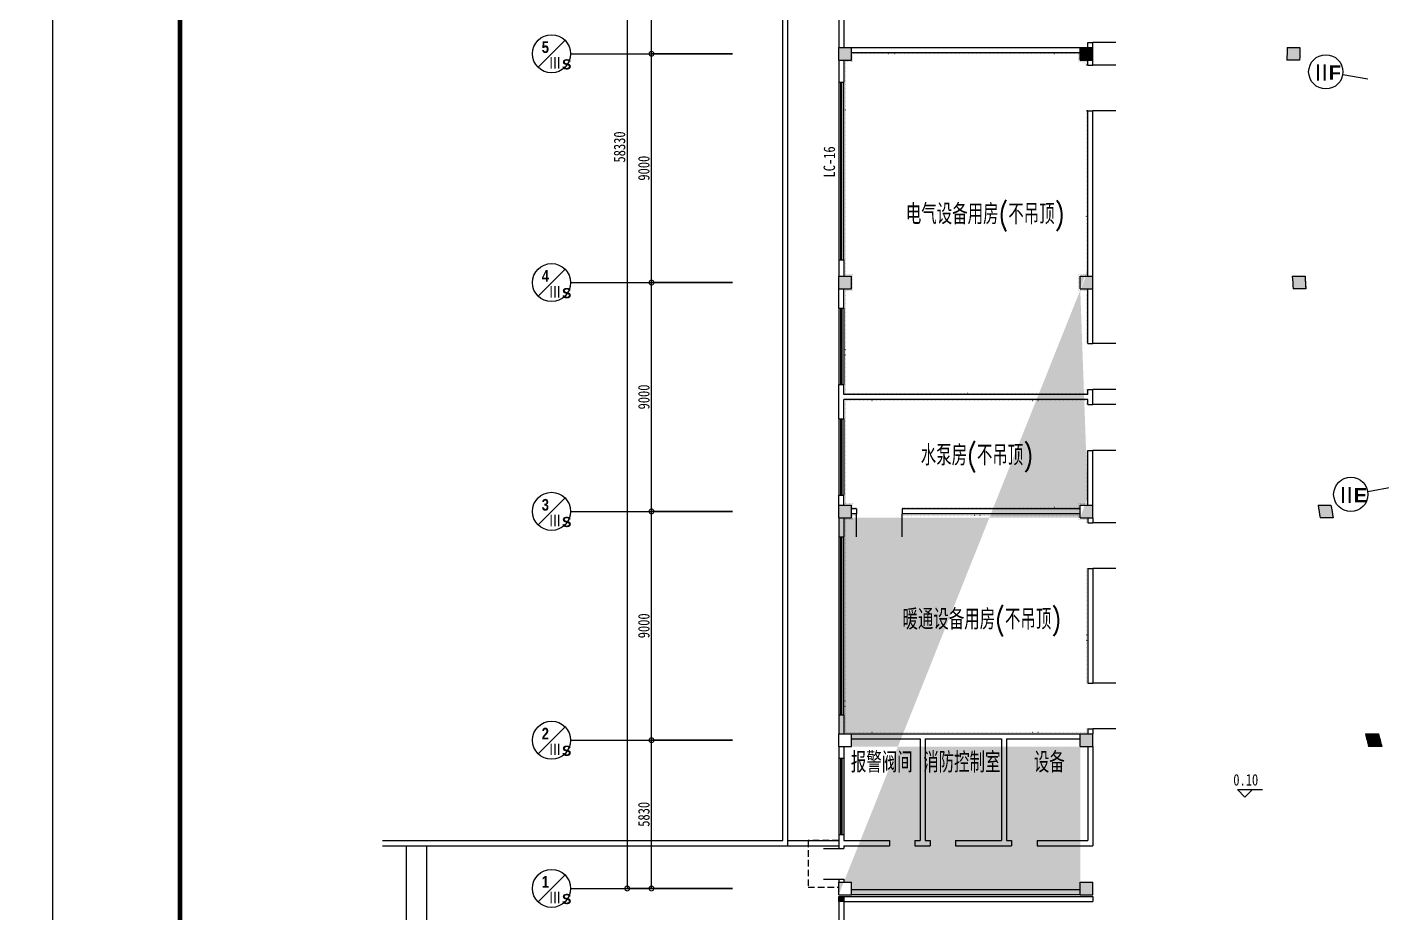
# Model space of a CAD drawing. Extents: x 23317406 to 24383751, y 42324270 to 43451021.
# Drawn here: x 23898647 to 23951936, y 43302585 to 43337428 of the extents above; entities that cross this region are included whole.
import ezdxf

# ---------------------------------------------------------------- set-up
doc = ezdxf.new("R2010")
doc.units = 0
doc.header["$MEASUREMENT"] = 0
doc.linetypes.add('HIDDEN', pattern=[9.525, 6.35, -3.175])
doc.linetypes.add('T-BW-SF$0$DOT2', pattern=[3.175, 0, -3.175])
doc.layers.get('0').update_dxf_attribs({"linetype": 'CONTINUOUS'})
doc.layers.get('DEFPOINTS').update_dxf_attribs({"linetype": 'CONTINUOUS'})
for name, color, linetype in [('FRAME', 7, 'CONTINUOUS'), ('墙', 7, 'CONTINUOUS'), ('散水', 9, 'CONTINUOUS'), ('柱填充', 8, 'CONTINUOUS'), ('柱形', 7, 'CONTINUOUS'), ('标注', 7, 'CONTINUOUS'), ('汉字', 7, 'CONTINUOUS'), ('辅助件', 9, 'CONTINUOUS'), ('边界', 9, 'CONTINUOUS'), ('门窗', 7, 'CONTINUOUS')]:
    doc.layers.add(name, color=color, linetype=linetype)
doc.styles.add('KSHZ', font='ROMANS.shx', dxfattribs={"height": 800, "bigfont": 'dfhz.shx'})
doc.styles.add('Q1', font='SimSun.ttf', dxfattribs={"width": 0.8, "height": 450})
doc.styles.add('Q200', font='SimSun.ttf', dxfattribs={"width": 0.8, "height": 450})
doc.styles.add('T-SG-01$0$Arial', font='ARIALBD.TTF')
doc.dimstyles.new('Q2', dxfattribs={"dimscale": 150, "dimtxt": 2.5, "dimasz": 2.5, "dimexe": 0, "dimexo": 0, "dimgap": 0.5, "dimtad": 1, "dimdec": 4, "dimdsep": 46, "dimtxsty": 'Q200', "dimblk1": 'DOTSMALL', "dimblk2": 'DOTSMALL', "dimsah": 1, "dimcen": 2.5, "dimadec": 0, "dimazin": 0, "dimtfac": 1, "dimtdec": 3, "dimtmove": 2, "dimatfit": 3, "dimldrblk": 'DOTSMALL', "dimfxl": 1, "dimtolj": 1, "dimtzin": 10, "dimarcsym": 0})

# ---------------------------------------------------------------- blocks, each defined once
blk = doc.blocks.new('M100')
at = {"layer": '门窗'}
blk.add_line((0, 1000), (0, 0), dxfattribs=at)
blk = doc.blocks.new('_DOTSMALL')
at = {"color": 0, "linetype": 'ByBlock', "const_width": 0.5}
blk.add_lwpolyline([(-0.0625, 0, 1), (0.0625, 0, 1)], format="xyb", close=True, dxfattribs=at)
blk = doc.blocks.new('*D51')
at = {"color": 0, "linetype": 'ByBlock'}
for p, q in [((23926388, 43309378), (23923207, 43309378)), ((23923207, 43303548), (23923207, 43309378)), ((23926388, 43303548), (23923207, 43303548))]:
    blk.add_line(p, q, dxfattribs=at)
at = {"layer": 'DEFPOINTS', "color": 0, "linetype": 'ByBlock'}
for p in [(23923207, 43309378), (23926388, 43309378), (23926388, 43303548)]:
    blk.add_point(p, dxfattribs=at)
at = {"color": 0, "linetype": 'ByBlock', "xscale": 375, "yscale": 375, "zscale": 375}
for p, rotation in [((23923207, 43309378), 90), ((23923207, 43303548), 270)]:
    blk.add_blockref('_DOTSMALL', p, dxfattribs=dict(at, rotation=rotation))
at = {"color": 0, "linetype": 'ByBlock', "insert": (23922907, 43306463), "char_height": 450, "attachment_point": 5, "rotation": 90, "style": 'Q200'}
blk.add_mtext('\\A1;5830', dxfattribs=at)
blk = doc.blocks.new('*D50')
at = {"color": 0, "linetype": 'ByBlock'}
for p, q in [((23926388, 43318378), (23923207, 43318378)), ((23923207, 43309378), (23923207, 43318378)), ((23926388, 43309378), (23923207, 43309378))]:
    blk.add_line(p, q, dxfattribs=at)
at = {"layer": 'DEFPOINTS', "color": 0, "linetype": 'ByBlock'}
for p in [(23923207, 43318378), (23926388, 43318378), (23926388, 43309378)]:
    blk.add_point(p, dxfattribs=at)
at = {"color": 0, "linetype": 'ByBlock', "xscale": 375, "yscale": 375, "zscale": 375}
for p, rotation in [((23923207, 43318378), 90), ((23923207, 43309378), 270)]:
    blk.add_blockref('_DOTSMALL', p, dxfattribs=dict(at, rotation=rotation))
at = {"color": 0, "linetype": 'ByBlock', "insert": (23922907, 43313878), "char_height": 450, "attachment_point": 5, "rotation": 90, "style": 'Q200'}
blk.add_mtext('\\A1;9000', dxfattribs=at)
blk = doc.blocks.new('*D49')
at = {"color": 0, "linetype": 'ByBlock'}
for p, q in [((23926388, 43327378), (23923207, 43327378)), ((23923207, 43318378), (23923207, 43327378)), ((23926388, 43318378), (23923207, 43318378))]:
    blk.add_line(p, q, dxfattribs=at)
at = {"layer": 'DEFPOINTS', "color": 0, "linetype": 'ByBlock'}
for p in [(23923207, 43327378), (23926388, 43327378), (23926388, 43318378)]:
    blk.add_point(p, dxfattribs=at)
at = {"color": 0, "linetype": 'ByBlock', "xscale": 375, "yscale": 375, "zscale": 375}
for p, rotation in [((23923207, 43327378), 90), ((23923207, 43318378), 270)]:
    blk.add_blockref('_DOTSMALL', p, dxfattribs=dict(at, rotation=rotation))
at = {"color": 0, "linetype": 'ByBlock', "insert": (23922907, 43322878), "char_height": 450, "attachment_point": 5, "rotation": 90, "style": 'Q200'}
blk.add_mtext('\\A1;9000', dxfattribs=at)
blk = doc.blocks.new('*D48')
at = {"color": 0, "linetype": 'ByBlock'}
for p, q in [((23926388, 43336378), (23923207, 43336378)), ((23923207, 43327378), (23923207, 43336378)), ((23926388, 43327378), (23923207, 43327378))]:
    blk.add_line(p, q, dxfattribs=at)
at = {"layer": 'DEFPOINTS', "color": 0, "linetype": 'ByBlock'}
for p in [(23923207, 43336378), (23926388, 43336378), (23926388, 43327378)]:
    blk.add_point(p, dxfattribs=at)
at = {"color": 0, "linetype": 'ByBlock', "xscale": 375, "yscale": 375, "zscale": 375}
for p, rotation in [((23923207, 43336378), 90), ((23923207, 43327378), 270)]:
    blk.add_blockref('_DOTSMALL', p, dxfattribs=dict(at, rotation=rotation))
at = {"color": 0, "linetype": 'ByBlock', "insert": (23922907, 43331878), "char_height": 450, "attachment_point": 5, "rotation": 90, "style": 'Q200'}
blk.add_mtext('\\A1;9000', dxfattribs=at)
blk = doc.blocks.new('*D47')
at = {"color": 0, "linetype": 'ByBlock'}
for p, q in [((23926388, 43345378), (23923207, 43345378)), ((23923207, 43336378), (23923207, 43345378)), ((23926388, 43336378), (23923207, 43336378))]:
    blk.add_line(p, q, dxfattribs=at)
at = {"layer": 'DEFPOINTS', "color": 0, "linetype": 'ByBlock'}
for p in [(23923207, 43345378), (23926388, 43345378), (23926388, 43336378)]:
    blk.add_point(p, dxfattribs=at)
at = {"color": 0, "linetype": 'ByBlock', "xscale": 375, "yscale": 375, "zscale": 375}
for p, rotation in [((23923207, 43345378), 90), ((23923207, 43336378), 270)]:
    blk.add_blockref('_DOTSMALL', p, dxfattribs=dict(at, rotation=rotation))
at = {"color": 0, "linetype": 'ByBlock', "insert": (23922907, 43340878), "char_height": 450, "attachment_point": 5, "rotation": 90, "style": 'Q200'}
blk.add_mtext('\\A1;9000', dxfattribs=at)
blk = doc.blocks.new('*D44')
at = {"color": 0, "linetype": 'ByBlock'}
for p, q in [((23926388, 43361878), (23922252, 43361878)), ((23922252, 43361878), (23922252, 43303548)), ((23926388, 43303548), (23922252, 43303548))]:
    blk.add_line(p, q, dxfattribs=at)
at = {"layer": 'DEFPOINTS', "color": 0, "linetype": 'ByBlock'}
for p in [(23926388, 43361878), (23922252, 43303548), (23926388, 43303548)]:
    blk.add_point(p, dxfattribs=at)
at = {"color": 0, "linetype": 'ByBlock', "xscale": 375, "yscale": 375, "zscale": 375}
for p, rotation in [((23922252, 43361878), 90), ((23922252, 43303548), 270)]:
    blk.add_blockref('_DOTSMALL', p, dxfattribs=dict(at, rotation=rotation))
at = {"color": 0, "linetype": 'ByBlock', "insert": (23921952, 43332713), "char_height": 450, "attachment_point": 5, "rotation": 90, "style": 'Q200'}
blk.add_mtext('\\A1;58330', dxfattribs=at)

msp = doc.modelspace()

# ---------------------------------------------------------------- hatches: boundary and pattern name
at = {"layer": '柱填充'}
h = msp.add_hatch(color=256, dxfattribs=at)
edge = h.paths.add_edge_path()
edge.add_arc((24040517.58419, 43336674.77885), 92025.45983, 163.9432755902, 164.2669556188)
edge.add_line((23951939.81017, 43361627.99921), (23952459.42502, 43361627.99921))
edge.add_arc((24048184.17262, 43334479.83773), 99499.99987, 163.8668214463, 164.1663184066, ccw=False)
edge.add_line((23952602.64123, 43362127.99921), (23952082.19065, 43362127.99921))
edge = h.paths.add_edge_path()
edge.add_arc((24048184.13997, 43334479.93656), 99999.99993, 169.2525320596, 169.5439864628)
edge.add_line((23949844.68788, 43352627.99841), (23950353.22552, 43352627.99841))
edge.add_arc((24048184.17323, 43334479.83681), 99500.00049, 169.1978188357, 169.4907896053, ccw=False)
edge.add_line((23950447.30113, 43353127.99841), (23949938.27606, 43353127.99841))
edge = h.paths.add_edge_path()
edge.add_arc((24048184.1405, 43334479.9365), 100000.00046, 173.5993262189, 173.8875219579)
edge.add_line((23948752.66223, 43345127.99841), (23949255.57902, 43345127.99841))
edge.add_arc((24048184.17304, 43334479.83687), 99500.0003, 173.5669687883, 173.8566303231, ccw=False)
edge.add_line((23949310.67531, 43345627.99841), (23948807.47921, 43345627.99841))
edge = h.paths.add_edge_path()
edge.add_arc((24048184.13971, 43334339.93736), 99999.99967, 178.688922707, 178.9754614203)
edge.add_line((23948200.12714, 43336127.99921), (23948700.20749, 43336127.99921))
edge.add_arc((24048184.13975, 43334339.93736), 99499.99971, 178.6823332201, 178.9703124323, ccw=False)
edge.add_line((23948710.45119, 43336627.99921), (23948210.3196, 43336627.99921))
h = msp.add_hatch(color=256, dxfattribs=at)
h.paths.add_polyline_path([(23930570, 43336127.99921), (23930570, 43336627.99921), (23931070, 43336627.99921), (23931070, 43336127.99921)])
h.paths.add_polyline_path([(23940070, 43336127.99921), (23940070, 43336627.99921), (23940570, 43336627.99921), (23940570, 43336127.99921)])
h.paths.add_polyline_path([(23940070, 43336127.99921), (23940070, 43336627.99921), (23940570, 43336627.99921), (23940570, 43336127.99921)], flags=16)
h.paths.add_polyline_path([(23940070, 43336127.99921), (23940070, 43336627.99921), (23940570, 43336627.99921), (23940570, 43336127.99921)], flags=0)
h.paths.add_polyline_path([(23940070, 43336127.99921), (23940070, 43336627.99921), (23940570, 43336627.99921), (23940570, 43336127.99921)], flags=0)
h.paths.add_polyline_path([(23940070, 43336127.99921), (23940070, 43336627.99921), (23940570, 43336627.99921), (23940570, 43336127.99921)], flags=0)
edge = h.paths.add_edge_path()
edge.add_line((23930570.00028, 43336127.99921), (23930570.00028, 43336127.99844))
edge.add_line((23940370, 43335927.99921), (23940320, 43335927.99921))
edge.add_line((23940070.00028, 43336127.99921), (23940070.00028, 43336127.99844))
for points in [[(23940570, 43336127.99921), (23940570, 43336627.99921), (23940070, 43336627.99921), (23940070, 43336127.99921)], [(23930770, 43303227.99998), (23930570, 43303227.99998), (23930570, 43303027.99998), (23930770, 43303027.99998)]]:
    msp.add_hatch(color=256, dxfattribs=at).paths.add_polyline_path(points)
h = msp.add_hatch(color=256, dxfattribs=at)
h.paths.add_polyline_path([(23930570, 43327127.99921), (23930570, 43327627.99921), (23931070, 43327627.99921), (23931070, 43327127.99921)])
h.paths.add_polyline_path([(23940070, 43327127.99921), (23940070, 43327627.99921), (23940570, 43327627.99921), (23940570, 43327127.99921)])
h.paths.add_polyline_path([(23940070, 43318127.99921), (23940070, 43318627.99921), (23940570, 43318627.99921), (23940570, 43318127.99921)])
h.paths.add_polyline_path([(23930570, 43318127.99921), (23930570, 43318627.99921), (23931070, 43318627.99921), (23931070, 43318127.99921)])
h.paths.add_polyline_path([(23930570, 43309127.99921), (23930570, 43309627.99921), (23931070, 43309627.99921), (23931070, 43309127.99921)])
h.paths.add_polyline_path([(23940070, 43309127.99921), (23940070, 43309627.99921), (23940570, 43309627.99921), (23940570, 43309127.99921)])
h.paths.add_polyline_path([(23940070, 43303297.9992), (23940070, 43303797.9992), (23940570, 43303797.9992), (23940570, 43303297.9992)])
h.paths.add_polyline_path([(23930570, 43303297.9992), (23930570, 43303797.9992), (23931070, 43303797.9992), (23931070, 43303297.9992)])
edge = h.paths.add_edge_path()
edge.add_line((23930570.00028, 43327127.99921), (23930570.00028, 43327127.99844))
edge.add_line((23940370, 43327827.99921), (23940320, 43327827.99921))
edge.add_line((23940070.00028, 43327127.99921), (23940070.00028, 43327127.99844))
edge.add_line((23940370, 43318827.99921), (23940320, 43318827.99921))
edge.add_line((23940070.00028, 43318127.99921), (23940070.00028, 43318127.99844))
edge.add_line((23930570.00028, 43318127.99921), (23930570.00028, 43318127.99844))
edge.add_line((23930570.00028, 43309127.99921), (23930570.00028, 43309127.99844))
edge.add_line((23940070.00028, 43309127.99921), (23940070.00028, 43309127.99844))
edge.add_line((23940070.00028, 43303297.9992), (23940070.00028, 43303297.99843))
edge.add_line((23930570.00028, 43303297.9992), (23930570.00028, 43303297.99843))
h = msp.add_hatch(color=256, dxfattribs=at)
edge = h.paths.add_edge_path()
edge.add_arc((24048184.14039, 43334339.93737), 100000.00036, 183.8485506017, 184.1357265985)
edge.add_line((23948444.53934, 43327127.99921), (23948945.87678, 43327127.99921))
edge.add_arc((24048184.1732, 43334339.83773), 99500.00046, 183.8678618972, 184.1564880538, ccw=False)
edge.add_line((23948910.8066, 43327627.99921), (23948409.64487, 43327627.99921))
edge = h.paths.add_edge_path()
edge.add_arc((24043387.23982, 43333564.21204), 95140.78181, 189.0322655046, 189.3372871452)
edge.add_line((23949507.04118, 43318127.99921), (23950013.77856, 43318127.99921))
edge.add_arc((24048184.17199, 43334339.83758), 99499.99924, 189.0854854832, 189.3771821425, ccw=False)
edge.add_line((23949932.5156, 43318627.99921), (23949426.19518, 43318627.99921))
h = msp.add_hatch(color=256, dxfattribs=at)
edge = h.paths.add_edge_path()
edge.add_line((23951285.63585, 43309627.99921), (23951801.73119, 43309627.99921))
edge.add_arc((24048184.17354, 43334339.83791), 99500.00083, 194.3804976275, 194.6779283149)
edge.add_line((23951931.312, 43309127.99921), (23951414.52613, 43309127.99921))
edge.add_arc((24050199.14978, 43334859.36769), 102080.87574, 194.3101325877, 194.5999464325, ccw=False)

# ---------------------------------------------------------------- linework, layer by layer
at = {"color": 2}
for p, q in [((23919804.60072, 43336908.3293), (23918743.94054, 43335847.66913)), ((23919804.60072, 43327908.3293), (23918743.94054, 43326847.66913)), ((23919804.60072, 43318908.3293), (23918743.94054, 43317847.66913)), ((23919804.60072, 43309908.3293), (23918743.94054, 43308847.66913)), ((23919804.60072, 43304078.32851), (23918743.94054, 43303017.66834))]:
    msp.add_line(p, q, dxfattribs=at)
for p, q in [((23920024.27063, 43336377.99921), (23926387.50773, 43336377.99921)), ((23951379.47793, 43335377.3699), (23950394.67018, 43335551.01807)), ((23920024.27063, 43327377.99921), (23926387.50773, 43327377.99921)), ((23952360.96229, 43319331.69228), (23951377.81613, 43319148.62612)), ((23920024.27063, 43318377.99921), (23926387.50773, 43318377.99921)), ((23920024.27063, 43309377.99921), (23926387.50773, 43309377.99921)), ((23920024.27063, 43303547.99843), (23926387.50773, 43303547.99843))]:
    msp.add_line(p, q)
for centre, radius in [((23919274.27063, 43336377.99921), 750), ((23949729.92495, 43335668.23059), 675), ((23919274.27063, 43327377.99921), 750), ((23950712.8281, 43319045.95946), 675), ((23919274.27063, 43318377.99921), 750), ((23919274.27063, 43309377.99921), 750), ((23919274.27063, 43303547.99843), 750)]:
    msp.add_circle(centre, radius, dxfattribs=at)
at = {"layer": 'FRAME'}
msp.add_lwpolyline([(23899660.94955, 43282820.72709), (23899660.94955, 43451020.72709), (24137460.94955, 43451020.72709), (24137460.94955, 43282820.72709)], close=True, dxfattribs=at)
at = {"layer": 'FRAME', "const_width": 180}
msp.add_lwpolyline([(23904660.94955, 43284820.72709), (23904660.94955, 43449020.72709), (24135460.94955, 43449020.72709), (24135460.94955, 43284820.72709)], close=True, dxfattribs=at)
at = {"layer": '墙'}
for p, q in [((23930570, 43338028), (23930570, 43336627.99921)), ((23930770, 43338028), (23930770, 43336627.99921)), ((23931070, 43336627.99921), (23940070, 43336627.99921)), ((23940370, 43336627.99921), (23940370, 43336827.99921)), ((23940370, 43336827.99921), (23940570, 43336827.99921)), ((23940570, 43336627.99921), (23940570, 43336827.99921)), ((23930570, 43336127.99921), (23930570, 43335267.33861)), ((23930770, 43336127.99921), (23930770, 43335267.33861)), ((23931070, 43336427.99921), (23940070, 43336427.99921)), ((23940370, 43335927.99921), (23940370, 43336127.99921)), ((23940570, 43335927.99921), (23940570, 43336127.99921)), ((23940370, 43335927.99921), (23940570, 43335927.99921)), ((23930570, 43335267.33861), (23930770, 43335267.33861)), ((23940370, 43334127.99921), (23940570, 43334127.99921)), ((23940370, 43327627.99921), (23940370, 43334127.99921)), ((23940570, 43327627.99921), (23940570, 43334127.99921)), ((23930570, 43328267.33894), (23930770, 43328267.33894)), ((23930570, 43328267.33894), (23930570, 43327627.99921)), ((23930770, 43328267.33894), (23930770, 43327627.99921)), ((23930570, 43326368.02086), (23930570, 43327127.99921)), ((23930770, 43326368.02086), (23930770, 43327127.99921)), ((23940370, 43324977.99921), (23940370, 43327127.99921)), ((23940570, 43324977.99921), (23940570, 43327127.99921)), ((23930570, 43326368.02086), (23930770, 43326368.02086)), ((23940370, 43324977.99921), (23940570, 43324977.99921)), ((23930570, 43323368.02165), (23930770, 43323368.02165)), ((23930570, 43322018.02086), (23930570, 43323368.02165)), ((23930770, 43322977.99921), (23930770, 43323368.02165)), ((23940370, 43322977.99921), (23930770, 43322977.99921)), ((23940370, 43322777.99921), (23930770, 43322777.99921)), ((23930770, 43322018.02086), (23930770, 43322777.99921)), ((23940370, 43323177.99921), (23940570, 43323177.99921)), ((23940370, 43322977.99921), (23940370, 43323177.99921)), ((23940370, 43322577.99921), (23940370, 43322777.99921)), ((23940570, 43322577.99921), (23940570, 43323177.99921)), ((23940370, 43322577.99921), (23940570, 43322577.99921)), ((23930570, 43322018.02086), (23930770, 43322018.02086)), ((23940370, 43318627.99921), (23940370, 43320777.99921)), ((23940370, 43320777.99921), (23940570, 43320777.99921)), ((23940570, 43318627.99921), (23940570, 43320777.99921)), ((23930570, 43318627.99921), (23930570, 43319018.02165)), ((23930570, 43319018.02165), (23930770, 43319018.02165)), ((23930770, 43318627.99921), (23930770, 43319018.02165)), ((23930570, 43318127.99921), (23930570, 43317378.02165)), ((23930770, 43318127.99921), (23930770, 43317378.02165)), ((23931270, 43318477.99921), (23931070, 43318477.99921)), ((23931270, 43318277.99921), (23931070, 43318277.99921)), ((23931270, 43318477.99921), (23931270, 43318277.99921)), ((23940070, 43318477.99921), (23933070, 43318477.99921)), ((23933070, 43318477.99921), (23933070, 43318277.99921)), ((23940070, 43318277.99921), (23933070, 43318277.99921)), ((23940370, 43318127.99921), (23940370, 43317927.99921)), ((23940570, 43318127.99921), (23940570, 43317927.99921)), ((23940370, 43317927.99921), (23940570, 43317927.99921)), ((23930570, 43317378.02165), (23930770, 43317378.02165)), ((23940370, 43316127.99921), (23940570, 43316127.99921)), ((23940370, 43316127.99921), (23940370, 43311627.99921)), ((23940570, 43316127.99921), (23940570, 43311627.99921)), ((23940370, 43311627.99921), (23940570, 43311627.99921)), ((23930570, 43310378.02198), (23930770, 43310378.02198)), ((23930570, 43310378.02198), (23930570, 43309627.99921)), ((23930770, 43310378.02198), (23930770, 43309627.99921)), ((23931070, 43309627.99921), (23940070, 43309627.99921)), ((23940370, 43309827.99921), (23940570, 43309827.99921)), ((23940370, 43309827.99921), (23940370, 43309627.99921)), ((23940570, 43309827.99921), (23940570, 43309627.99921)), ((23930570, 43309127.99921), (23930570, 43308668.02165)), ((23930770, 43309127.99921), (23930770, 43308668.02165)), ((23931070, 43309427.99921), (23933770, 43309427.99921)), ((23933770, 43309427.99921), (23933770, 43305428)), ((23933970, 43309427.99921), (23933970, 43305428)), ((23933970, 43309427.99921), (23936970, 43309427.99921)), ((23936970, 43309427.99921), (23936970, 43305428)), ((23937170, 43309427.99921), (23937170, 43305428)), ((23937170, 43309427.99921), (23940070, 43309427.99921)), ((23940370, 43309127.99921), (23940370, 43305428)), ((23940570, 43309127.99921), (23940570, 43305228)), ((23930570, 43308668.02165), (23930770, 43308668.02165)), ((23930570, 43305668.02244), (23930770, 43305668.02244)), ((23930570, 43305668.02244), (23930570, 43305112.9996)), ((23930770, 43305668.02244), (23930770, 43305428)), ((23930770, 43305428), (23932570, 43305428)), ((23930770, 43305228), (23932570, 43305228)), ((23930770, 43305228), (23930770, 43305112.9996)), ((23932570, 43305428), (23932570, 43305228)), ((23933570, 43305428), (23933570, 43305228)), ((23933570, 43305428), (23933770, 43305428)), ((23933570, 43305228), (23934170, 43305228)), ((23933970, 43305428), (23934170, 43305428)), ((23934170, 43305428), (23934170, 43305228)), ((23935170, 43305428), (23935170, 43305228)), ((23935170, 43305428), (23936970, 43305428)), ((23935170, 43305228), (23937370, 43305228)), ((23937170, 43305428), (23937370, 43305428)), ((23937370, 43305428), (23937370, 43305228)), ((23938370, 43305428), (23938370, 43305228)), ((23938370, 43305428), (23940370, 43305428)), ((23938370, 43305228), (23940570, 43305228)), ((23930570, 43305112.9996), (23930770, 43305112.9996)), ((23930570, 43305112.9996), (23930770, 43305112.9996)), ((23930570, 43303912.9996), (23930770, 43303912.9996)), ((23930570, 43303912.9996), (23930570, 43303797.9992)), ((23930570, 43303912.9996), (23930770, 43303912.9996)), ((23930770, 43303912.9996), (23930770, 43303797.9992)), ((23930570, 43303228), (23930570, 43303028)), ((23930570, 43303228), (23930570, 43303028)), ((23930770, 43303227.99998), (23940570, 43303227.99998)), ((23940070, 43303497.99935), (23931070, 43303497.9992)), ((23940070, 43303297.99935), (23931070, 43303297.9992)), ((23940570, 43303227.99998), (23940570, 43303027.99998)), ((23930570, 43303028), (23930570, 43300948)), ((23930770, 43303027.99998), (23940570, 43303027.99998)), ((23930770, 43303027.99998), (23930770, 43300948))]:
    msp.add_line(p, q, dxfattribs=at)
at = {"layer": '墙', "linetype": 'HIDDEN', "ltscale": 40}
msp.add_lwpolyline([(23930570, 43305428), (23929370, 43305428), (23929370, 43303597.9992), (23930570, 43303597.9992)], dxfattribs=at)
at = {"layer": '墙', "ltscale": 5000}
for start, end in [(67.1172342395, 67.1172342395), (66.2587266313, 66.2587266313), (64.4772342395, 64.4772342395), (64.9387266313, 64.9387266313)]:
    msp.add_arc((23850578.58196, 42857442.58139), 533172.67138, start, end, dxfattribs=at)
at = {"layer": '墙'}
for centre, start, end in [((23850634.74669, 42857737.27781), 79.4743453394, 79.4743453394), ((23850639.30178, 42857736.37231), 78.1227654233, 78.1227654233), ((23850644.55659, 42857735.23786), 77.5606287088, 77.5606287088), ((23850649.0789, 42857734.18074), 76.2090487927, 76.2090487927)]:
    msp.add_arc(centre, 530172.67138, start, end, dxfattribs=at)
at = {"layer": '散水'}
msp.add_line((23913570, 43288598), (23913570, 43305228), dxfattribs=at)
at = {"layer": '柱填充', "linetype": 'T-BW-SF$0$DOT2', "ltscale": 10}
for points in [[(23940320, 43335927.99921), (23940320, 43336077.99921), (23940020, 43336077.99921), (23940020, 43336377.99921), (23931120, 43336377.99921), (23931120, 43336077.99921), (23930820, 43336077.99921), (23930820, 43327677.99921), (23931120, 43327677.99921), (23931120, 43327127.99921), (23931120, 43327077.99921), (23930820, 43327077.99921), (23930820, 43323027.99921), (23940320, 43323027.99921), (23940320, 43323177.99921), (23940370, 43323177.99921)], [(23940370, 43324977.99921), (23940320, 43324977.99921), (23940320, 43327077.99921), (23940020.00031, 43327077.99921), (23940019.99997, 43327677.99921), (23940320, 43327677.99921), (23940320, 43334127.99921)], [(23940370, 43322577.99921), (23940320, 43322577.99921), (23940320, 43322727.99921), (23930820, 43322727.99921), (23930820, 43318677.99921), (23931120, 43318677.99921), (23931120, 43318527.99921), (23931270, 43318527.99921), (23931270, 43318477.99921)], [(23940370, 43320777.99921), (23940320, 43320777.99921), (23940320, 43318677.99921), (23940020, 43318677.99921), (23940020, 43318527.99921), (23933070, 43318527.99921), (23933070, 43318477.99921)], [(23940370, 43309827.99921), (23940320, 43309827.99921), (23940320, 43309677.99921), (23930820, 43309677.99921), (23930820, 43318077.99921), (23931120, 43318077.99921), (23931120, 43318227.99921), (23931270, 43318227.99921), (23931270, 43318277.99921)], [(23933070, 43318277.99921), (23933070, 43318227.99921), (23940020.00009, 43318227.99921), (23940020.00037, 43318077.99921), (23940320, 43318077.99921), (23940320, 43317927.99921), (23940370, 43317927.99921)], [(23940370, 43316127.99921), (23940320, 43316127.99921), (23940320, 43311627.99921), (23940370, 43311627.99921)]]:
    msp.add_lwpolyline(points, dxfattribs=at)
at = {"layer": '柱填充'}
for points in [[(23940370, 43335927.99921), (23940320, 43335927.99921)], [(23940370, 43334127.99921), (23940320, 43334127.99921)]]:
    msp.add_lwpolyline(points, dxfattribs=at)
at = {"layer": '柱形', "linetype": 'HIDDEN', "ltscale": 300}
for p, q in [((23930570, 43336627.99921), (23931070, 43336627.99921)), ((23940070, 43336627.99921), (23940570, 43336627.99921)), ((23930570, 43327627.99921), (23931070, 43327627.99921)), ((23940070, 43327627.99921), (23940570, 43327627.99921)), ((23930570, 43318627.99921), (23931070, 43318627.99921)), ((23940070, 43318627.99921), (23940570, 43318627.99921)), ((23930570, 43309627.99921), (23931070, 43309627.99921)), ((23940070, 43309627.99921), (23940570, 43309627.99921)), ((23930570, 43303797.9992), (23931070, 43303797.9992)), ((23940070, 43303797.9992), (23940570, 43303797.9992))]:
    msp.add_line(p, q, dxfattribs=at)
at = {"layer": '柱形'}
for p, q in [((23930570, 43336127.99921), (23930570, 43336627.99921)), ((23931070, 43336127.99921), (23931070, 43336627.99921)), ((23940070, 43336127.99921), (23940070, 43336627.99921)), ((23940570, 43336127.99921), (23940570, 43336627.99921)), ((23948210.3196, 43336627.99921), (23948710.45119, 43336627.99921)), ((23948210.3196, 43336627.99921), (23948210.3196, 43336627.99921)), ((23930570, 43336127.99921), (23931070, 43336127.99921)), ((23930570.00028, 43336127.99921), (23930570.00028, 43336127.99844)), ((23940070, 43336127.99921), (23940570, 43336127.99921)), ((23940070.00028, 43336127.99921), (23940070.00028, 43336127.99844)), ((23948700.20749, 43336127.99921), (23948200.12714, 43336127.99921)), ((23930570, 43327127.99921), (23930570, 43327627.99921)), ((23931070, 43327127.99921), (23931070, 43327627.99921)), ((23940070, 43327127.99921), (23940070, 43327627.99921)), ((23940570, 43327127.99921), (23940570, 43327627.99921)), ((23948409.64487, 43327627.99921), (23948910.8066, 43327627.99921)), ((23948409.64487, 43327627.99921), (23948409.64487, 43327627.99921)), ((23930570, 43327127.99921), (23931070, 43327127.99921)), ((23930570.00028, 43327127.99921), (23930570.00028, 43327127.99844)), ((23940070, 43327127.99921), (23940570, 43327127.99921)), ((23940070.00028, 43327127.99921), (23940070.00028, 43327127.99844)), ((23948945.87678, 43327127.99921), (23948444.53934, 43327127.99921)), ((23930570, 43318127.99921), (23930570, 43318627.99921)), ((23931070, 43318127.99921), (23931070, 43318627.99921)), ((23940070, 43318127.99921), (23940070, 43318627.99921)), ((23940570, 43318127.99921), (23940570, 43318627.99921)), ((23949426.19518, 43318627.99921), (23949932.5156, 43318627.99921)), ((23949426.19518, 43318627.99921), (23949426.19518, 43318627.99921)), ((23930570, 43318127.99921), (23931070, 43318127.99921)), ((23930570.00028, 43318127.99921), (23930570.00028, 43318127.99844)), ((23940070, 43318127.99921), (23940570, 43318127.99921)), ((23940070.00028, 43318127.99921), (23940070.00028, 43318127.99844)), ((23950013.77856, 43318127.99921), (23949507.04118, 43318127.99921)), ((23930570, 43309127.99921), (23930570, 43309627.99921)), ((23931070, 43309127.99921), (23931070, 43309627.99921)), ((23940070, 43309127.99921), (23940070, 43309627.99921)), ((23940570, 43309127.99921), (23940570, 43309627.99921)), ((23951285.63585, 43309627.99921), (23951801.73119, 43309627.99921)), ((23930570, 43309127.99921), (23931070, 43309127.99921)), ((23930570.00028, 43309127.99921), (23930570.00028, 43309127.99844)), ((23940070, 43309127.99921), (23940570, 43309127.99921)), ((23940070.00028, 43309127.99921), (23940070.00028, 43309127.99844)), ((23951931.312, 43309127.99921), (23951414.52613, 43309127.99921)), ((23930570, 43303297.9992), (23930570, 43303797.9992)), ((23931070, 43303297.9992), (23931070, 43303797.9992)), ((23940070, 43303297.9992), (23940070, 43303797.9992)), ((23940570, 43303297.9992), (23940570, 43303797.9992)), ((23930570, 43303297.9992), (23931070, 43303297.9992)), ((23930570.00028, 43303297.9992), (23930570.00028, 43303297.99843)), ((23940070, 43303297.9992), (23940570, 43303297.9992)), ((23940070.00028, 43303297.9992), (23940070.00028, 43303297.99843))]:
    msp.add_line(p, q, dxfattribs=at)
msp.add_lwpolyline([(23930770, 43303027.99998), (23930570, 43303027.99998), (23930570, 43303227.99998), (23930770, 43303227.99998)], close=True, dxfattribs=at)
for centre, radius, start, end in [((24048184.13971, 43334339.93736), 99999.99967, 178.688922707, 178.9754614203), ((24048184.13975, 43334339.93736), 99499.99971, 178.6823332201, 178.9703124323), ((24048184.14039, 43334339.93737), 100000.00036, 183.8485506017, 184.1357265985), ((24048184.1732, 43334339.83773), 99500.00046, 183.8678618972, 184.1564880538), ((24043387.23982, 43333564.21204), 95140.78181, 189.0322655046, 189.3372871452), ((24048184.17199, 43334339.83758), 99499.99924, 189.0854854832, 189.3771821425), ((24050199.14978, 43334859.36769), 102080.87574, 194.3101325877, 194.5999464325), ((24048184.17354, 43334339.83791), 99500.00083, 194.3804976275, 194.6779283149)]:
    msp.add_arc(centre, radius, start, end, dxfattribs=at)
at = {"layer": '汉字', "color": 0}
for p, q in [((23946249.84551, 43307440.39148), (23947238.60536, 43307440.39148)), ((23946249.84551, 43307440.39148), (23946549.84551, 43307140.39148)), ((23946849.84551, 43307440.39148), (23946549.84551, 43307140.39148))]:
    msp.add_line(p, q, dxfattribs=at)
at = {"layer": '辅助件'}
for p, q in [((23914370, 43301448), (23914370, 43305228)), ((23928570, 43305428), (23930570, 43305428)), ((23928570, 43305228), (23930570, 43305228))]:
    msp.add_line(p, q, dxfattribs=at)
for points in [[(23912623.97972, 43305228), (23928570, 43305228), (23928570, 43345627.9992), (23923035.64324, 43345627.9992)], [(23912623.97972, 43305428), (23928370, 43305428), (23928370, 43345427.9992), (23923035.64324, 43345427.9992)]]:
    msp.add_lwpolyline(points, dxfattribs=at)
at = {"layer": '边界', "linetype": 'HIDDEN', "ltscale": 300}
msp.add_arc((24048184.17274, 43334339.8377), 99500, 183.8678618965, 184.1564880545, dxfattribs=at)
at = {"layer": '门窗'}
for p, q in [((23930570, 43335267.33861), (23930570, 43328267.33894)), ((23930645, 43335267.33861), (23930645, 43328267.33894)), ((23930695, 43328267.33894), (23930695, 43335267.33861)), ((23930770, 43328267.33894), (23930770, 43335267.33861)), ((23930570, 43326368.02086), (23930570, 43323368.02165)), ((23930645, 43326368.02086), (23930645, 43323368.02165)), ((23930695, 43326368.02086), (23930695, 43323368.02165)), ((23930770, 43326368.02086), (23930770, 43323368.02165)), ((23930570, 43322018.02086), (23930570, 43319018.02165)), ((23930645, 43322018.02086), (23930645, 43319018.02165)), ((23930695, 43322018.02086), (23930695, 43319018.02165)), ((23930770, 43322018.02086), (23930770, 43319018.02165)), ((23930570, 43317378.02165), (23930570, 43310378.02198)), ((23930645, 43317378.02165), (23930645, 43310378.02198)), ((23930695, 43310378.02198), (23930695, 43317378.02165)), ((23930770, 43310378.02198), (23930770, 43317378.02165)), ((23930570, 43308668.02165), (23930570, 43305668.02244)), ((23930645, 43308668.02165), (23930645, 43305668.02244)), ((23930695, 43308668.02165), (23930695, 43305668.02244)), ((23930770, 43308668.02165), (23930770, 43305668.02244))]:
    msp.add_line(p, q, dxfattribs=at)

# ---------------------------------------------------------------- block references
for p, xscale, yscale, zscale, rotation in [((23940570, 43336827.99921), -0.8999999999999999, 0.8999999999999999, 0.8999999999999999, 270), ((23940570, 43335927.99921), 0.8999999999999999, 0.8999999999999999, 0.8999999999999999, 270), ((23940570, 43334127.99921), -0.8999999999999999, 0.8999999999999999, 0.8999999999999999, 270), ((23940570, 43324977.99921), 0.8999999999999999, 0.8999999999999999, 0.8999999999999999, 270), ((23940570, 43323177.99921), -0.8999999999999999, 0.8999999999999999, 0.8999999999999999, 270), ((23940570, 43322577.99921), 0.8999999999999999, 0.8999999999999999, 0.8999999999999999, 270), ((23940570, 43320777.99921), -0.8999999999999999, 0.8999999999999999, 0.8999999999999999, 270), ((23931270, 43318277.99921), -0.8999999999999999, 0.8999999999999999, 0.8999999999999999, 180), ((23933070, 43318277.99921), 0.8999999999999999, 0.8999999999999999, 0.8999999999999999, 180), ((23940570, 43317927.99921), 0.8999999999999999, 0.8999999999999999, 0.8999999999999999, 270), ((23940570, 43316127.99921), -0.8999999999999999, 0.8999999999999999, 0.8999999999999999, 270), ((23940570, 43311627.99921), 0.8999999999999999, 0.8999999999999999, 0.8999999999999999, 270), ((23940570, 43309827.99921), -0.8999999999999999, 0.8999999999999999, 0.8999999999999999, 270), ((23930570, 43305112.9996), -0.6, 0.6, 0.6, 90), ((23930570, 43305112.9996), -0.6, 0.6, 0.6, 90), ((23930570, 43303912.9996), 0.6, 0.6, 0.6, 90), ((23930570, 43303912.9996), 0.6, 0.6, 0.6, 90)]:
    msp.add_blockref('M100', p, dxfattribs=dict(at, xscale=xscale, yscale=yscale, zscale=zscale, rotation=rotation))

# ---------------------------------------------------------------- texts
at = {"color": 3, "style": 'T-SG-01$0$Arial', "width": 0.8}
for s, p in [('5', (23918888.83341, 43336408.71805)), ('Ⅲ', (23919158.67511, 43335790.07685)), ('4', (23918888.83341, 43327408.71805)), ('Ⅲ', (23919158.67511, 43326790.07685)), ('3', (23918888.83341, 43318408.71805)), ('Ⅲ', (23919158.67511, 43317790.07685)), ('2', (23918888.83341, 43309408.71805)), ('Ⅲ', (23919158.67511, 43308790.07685)), ('1', (23918888.83341, 43303578.71726)), ('Ⅲ', (23919158.67511, 43302960.07607))]:
    msp.add_text(s, height=458.33333, dxfattribs=at).set_placement(p)
at = {"color": 3, "style": 'T-SG-01$0$Arial'}
for s, height, p in [('S', 400, (23919684.26348, 43335762.46128)), ('Ⅱ', 637.5, (23949117.37986, 43335325.66148)), ('F', 562.5, (23949844.06755, 43335357.16135)), ('S', 400, (23919684.26348, 43326762.46128)), ('Ⅱ', 637.5, (23950100.28301, 43318703.39034)), ('E', 562.5, (23950826.9707, 43318734.89021)), ('S', 400, (23919684.26348, 43317762.46128)), ('S', 400, (23919684.26348, 43308762.46128)), ('S', 400, (23919684.26348, 43302932.46049))]:
    msp.add_text(s, height=height, dxfattribs=at).set_placement(p)
at = {"layer": '汉字', "color": 0, "style": 'Q1', "width": 0.8}
msp.add_text('LC-16', height=450, rotation=90, dxfattribs=at).set_placement((23930425.24974, 43331511.89402))
at = {"layer": '汉字', "style": 'KSHZ', "width": 0.8}
for s, p in [('电气设备用房(不吊顶)', (23933209.05855, 43329670.88756)), ('水泵房(不吊顶)', (23933797.16586, 43320183.49427)), ('暖通设备用房(不吊顶)', (23933076.73801, 43313731.25306)), ('报警阀间', (23931048.21379, 43308106.67648)), ('消防控制室', (23933893.75184, 43308106.67648)), ('设备', (23938245.23532, 43308106.67648))]:
    msp.add_text(s, height=800, dxfattribs=at).set_placement(p)
at = {"layer": '汉字', "color": 0, "style": 'Q1', "width": 0.8}
msp.add_text('0.10', height=450, dxfattribs=at).set_placement((23946091.28027, 43307595.09488))

# ---------------------------------------------------------------- dimensions: what is measured, and where the dimension line sits
at = {"layer": '标注'}
for base, p1, p2, picture, middle in [((23922252.45019, 43303547.99843), (23926387.50773, 43361877.99921), (23926387.50773, 43303547.99843), '*D44', (23921952.45019, 43332712.99882)), ((23923207.34387, 43345377.99841), (23926387.50773, 43336377.99921), (23926387.50773, 43345377.99841), '*D47', (23922907.34387, 43340877.99881)), ((23923207.34387, 43336377.99921), (23926387.50773, 43327377.99921), (23926387.50773, 43336377.99921), '*D48', (23922907.34387, 43331877.99921)), ((23923207.34387, 43327377.99921), (23926387.50773, 43318377.99921), (23926387.50773, 43327377.99921), '*D49', (23922907.34387, 43322877.99921)), ((23923207.34387, 43318377.99921), (23926387.50773, 43309377.99921), (23926387.50773, 43318377.99921), '*D50', (23922907.34387, 43313877.99921)), ((23923207.34387, 43309377.99921), (23926387.50773, 43303547.99843), (23926387.50773, 43309377.99921), '*D51', (23922907.34387, 43306462.99882))]:
    dim = msp.add_linear_dim(base=base, p1=p1, p2=p2, angle=90, dimstyle='Q2', override={"dimdec": 0}, dxfattribs=at)
    dim.commit()
    dim.dimension.update_dxf_attribs({"geometry": picture, "text_midpoint": middle})

doc.saveas('drawing.dxf')
